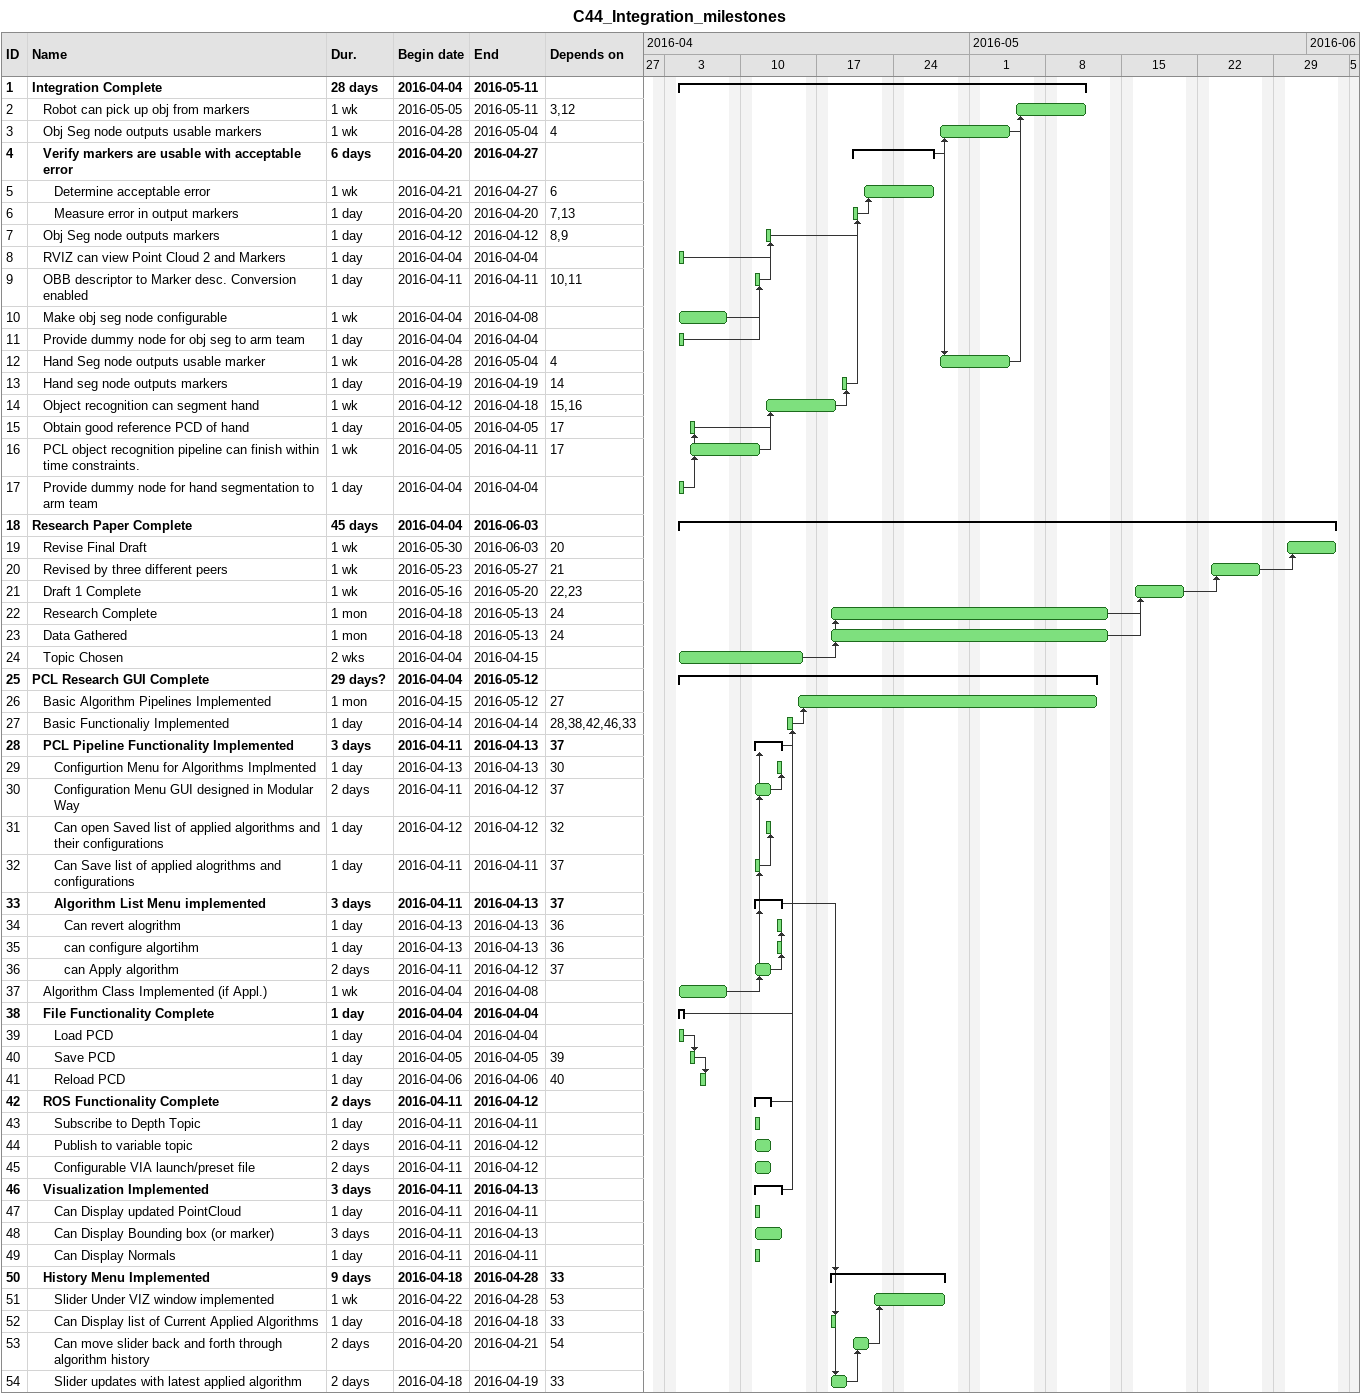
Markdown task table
C44_Integration_milestones

| ID | Level | Task | Duration | Start | Finish | Predecessors |
|---|---|---|---|---|---|---|
| 1 | 1 | **Integration Complete** | 28d | 2016-04-04 | 2016-05-11 |  |
| 2 | 2 | Robot can pick up obj from markers | 1w | 2016-05-05 | 2016-05-11 | 3, 12 |
| 3 | 2 | Obj Seg node outputs usable markers | 1w | 2016-04-28 | 2016-05-04 | 4 |
| 4 | 2 | **Verify markers are usable with acceptable error** | 6d | 2016-04-20 | 2016-04-27 |  |
| 5 | 3 | Determine acceptable error | 1w | 2016-04-21 | 2016-04-27 | 6 |
| 6 | 3 | Measure error in output markers | 1d | 2016-04-20 | 2016-04-20 | 7, 13 |
| 7 | 2 | Obj Seg node outputs markers | 1d | 2016-04-12 | 2016-04-12 | 8, 9 |
| 8 | 2 | RVIZ can view Point Cloud 2 and Markers | 1d | 2016-04-04 | 2016-04-04 |  |
| 9 | 2 | OBB descriptor to Marker desc. Conversion enabled | 1d | 2016-04-11 | 2016-04-11 | 10, 11 |
| 10 | 2 | Make obj seg node configurable | 1w | 2016-04-04 | 2016-04-08 |  |
| 11 | 2 | Provide dummy node for obj seg to arm team | 1d | 2016-04-04 | 2016-04-04 |  |
| 12 | 2 | Hand Seg node outputs usable marker | 1w | 2016-04-28 | 2016-05-04 | 4 |
| 13 | 2 | Hand seg node outputs markers | 1d | 2016-04-19 | 2016-04-19 | 14 |
| 14 | 2 | Object recognition can segment hand | 1w | 2016-04-12 | 2016-04-18 | 15, 16 |
| 15 | 2 | Obtain good reference PCD of hand | 1d | 2016-04-05 | 2016-04-05 | 17 |
| 16 | 2 | PCL object recognition pipeline can finish within time constraints. | 1w | 2016-04-05 | 2016-04-11 | 17 |
| 17 | 2 | Provide dummy node for hand segmentation to arm team | 1d | 2016-04-04 | 2016-04-04 |  |
| 18 | 1 | **Research Paper Complete** | 45d | 2016-04-04 | 2016-06-03 |  |
| 19 | 2 | Revise Final Draft | 1w | 2016-05-30 | 2016-06-03 | 20 |
| 20 | 2 | Revised by three different peers | 1w | 2016-05-23 | 2016-05-27 | 21 |
| 21 | 2 | Draft 1 Complete | 1w | 2016-05-16 | 2016-05-20 | 22, 23 |
| 22 | 2 | Research Complete | 1mo | 2016-04-18 | 2016-05-13 | 24 |
| 23 | 2 | Data Gathered | 1mo | 2016-04-18 | 2016-05-13 | 24 |
| 24 | 2 | Topic Chosen | 2w | 2016-04-04 | 2016-04-15 |  |
| 25 | 1 | **PCL Research GUI Complete** | 29d? | 2016-04-04 | 2016-05-12 |  |
| 26 | 2 | Basic Algorithm Pipelines Implemented | 1mo | 2016-04-15 | 2016-05-12 | 27 |
| 27 | 2 | Basic Functionaliy Implemented | 1d | 2016-04-14 | 2016-04-14 | 28, 38, 42, 46, 33 |
| 28 | 2 | **PCL Pipeline Functionality Implemented** | 3d | 2016-04-11 | 2016-04-13 | 37 |
| 29 | 3 | Configurtion Menu for Algorithms Implmented | 1d | 2016-04-13 | 2016-04-13 | 30 |
| 30 | 3 | Configuration Menu GUI designed in Modular Way | 2d | 2016-04-11 | 2016-04-12 | 37 |
| 31 | 3 | Can open Saved list of applied algorithms and their configurations | 1d | 2016-04-12 | 2016-04-12 | 32 |
| 32 | 3 | Can Save list of applied alogrithms and configurations | 1d | 2016-04-11 | 2016-04-11 | 37 |
| 33 | 3 | **Algorithm List Menu implemented** | 3d | 2016-04-11 | 2016-04-13 | 37 |
| 34 | 4 | Can revert alogrithm | 1d | 2016-04-13 | 2016-04-13 | 36 |
| 35 | 4 | can configure algortihm | 1d | 2016-04-13 | 2016-04-13 | 36 |
| 36 | 4 | can Apply algorithm | 2d | 2016-04-11 | 2016-04-12 | 37 |
| 37 | 2 | Algorithm Class Implemented (if Appl.) | 1w | 2016-04-04 | 2016-04-08 |  |
| 38 | 2 | **File Functionality Complete** | 1d | 2016-04-04 | 2016-04-04 |  |
| 39 | 3 | Load PCD | 1d | 2016-04-04 | 2016-04-04 |  |
| 40 | 3 | Save PCD | 1d | 2016-04-05 | 2016-04-05 | 39 |
| 41 | 3 | Reload PCD | 1d | 2016-04-06 | 2016-04-06 | 40 |
| 42 | 2 | **ROS Functionality Complete** | 2d | 2016-04-11 | 2016-04-12 |  |
| 43 | 3 | Subscribe to Depth Topic | 1d | 2016-04-11 | 2016-04-11 |  |
| 44 | 3 | Publish to variable topic | 2d | 2016-04-11 | 2016-04-12 |  |
| 45 | 3 | Configurable VIA launch/preset file | 2d | 2016-04-11 | 2016-04-12 |  |
| 46 | 2 | **Visualization Implemented** | 3d | 2016-04-11 | 2016-04-13 |  |
| 47 | 3 | Can Display updated PointCloud | 1d | 2016-04-11 | 2016-04-11 |  |
| 48 | 3 | Can Display Bounding box (or marker) | 3d | 2016-04-11 | 2016-04-13 |  |
| 49 | 3 | Can Display Normals | 1d | 2016-04-11 | 2016-04-11 |  |
| 50 | 2 | **History Menu Implemented** | 9d | 2016-04-18 | 2016-04-28 | 33 |
| 51 | 3 | Slider Under VIZ window implemented | 1w | 2016-04-22 | 2016-04-28 | 53 |
| 52 | 3 | Can Display list of Current Applied Algorithms | 1d | 2016-04-18 | 2016-04-18 | 33 |
| 53 | 3 | Can move slider back and forth through algorithm history | 2d | 2016-04-20 | 2016-04-21 | 54 |
| 54 | 3 | Slider updates with latest applied algorithm | 2d | 2016-04-18 | 2016-04-19 | 33 |
